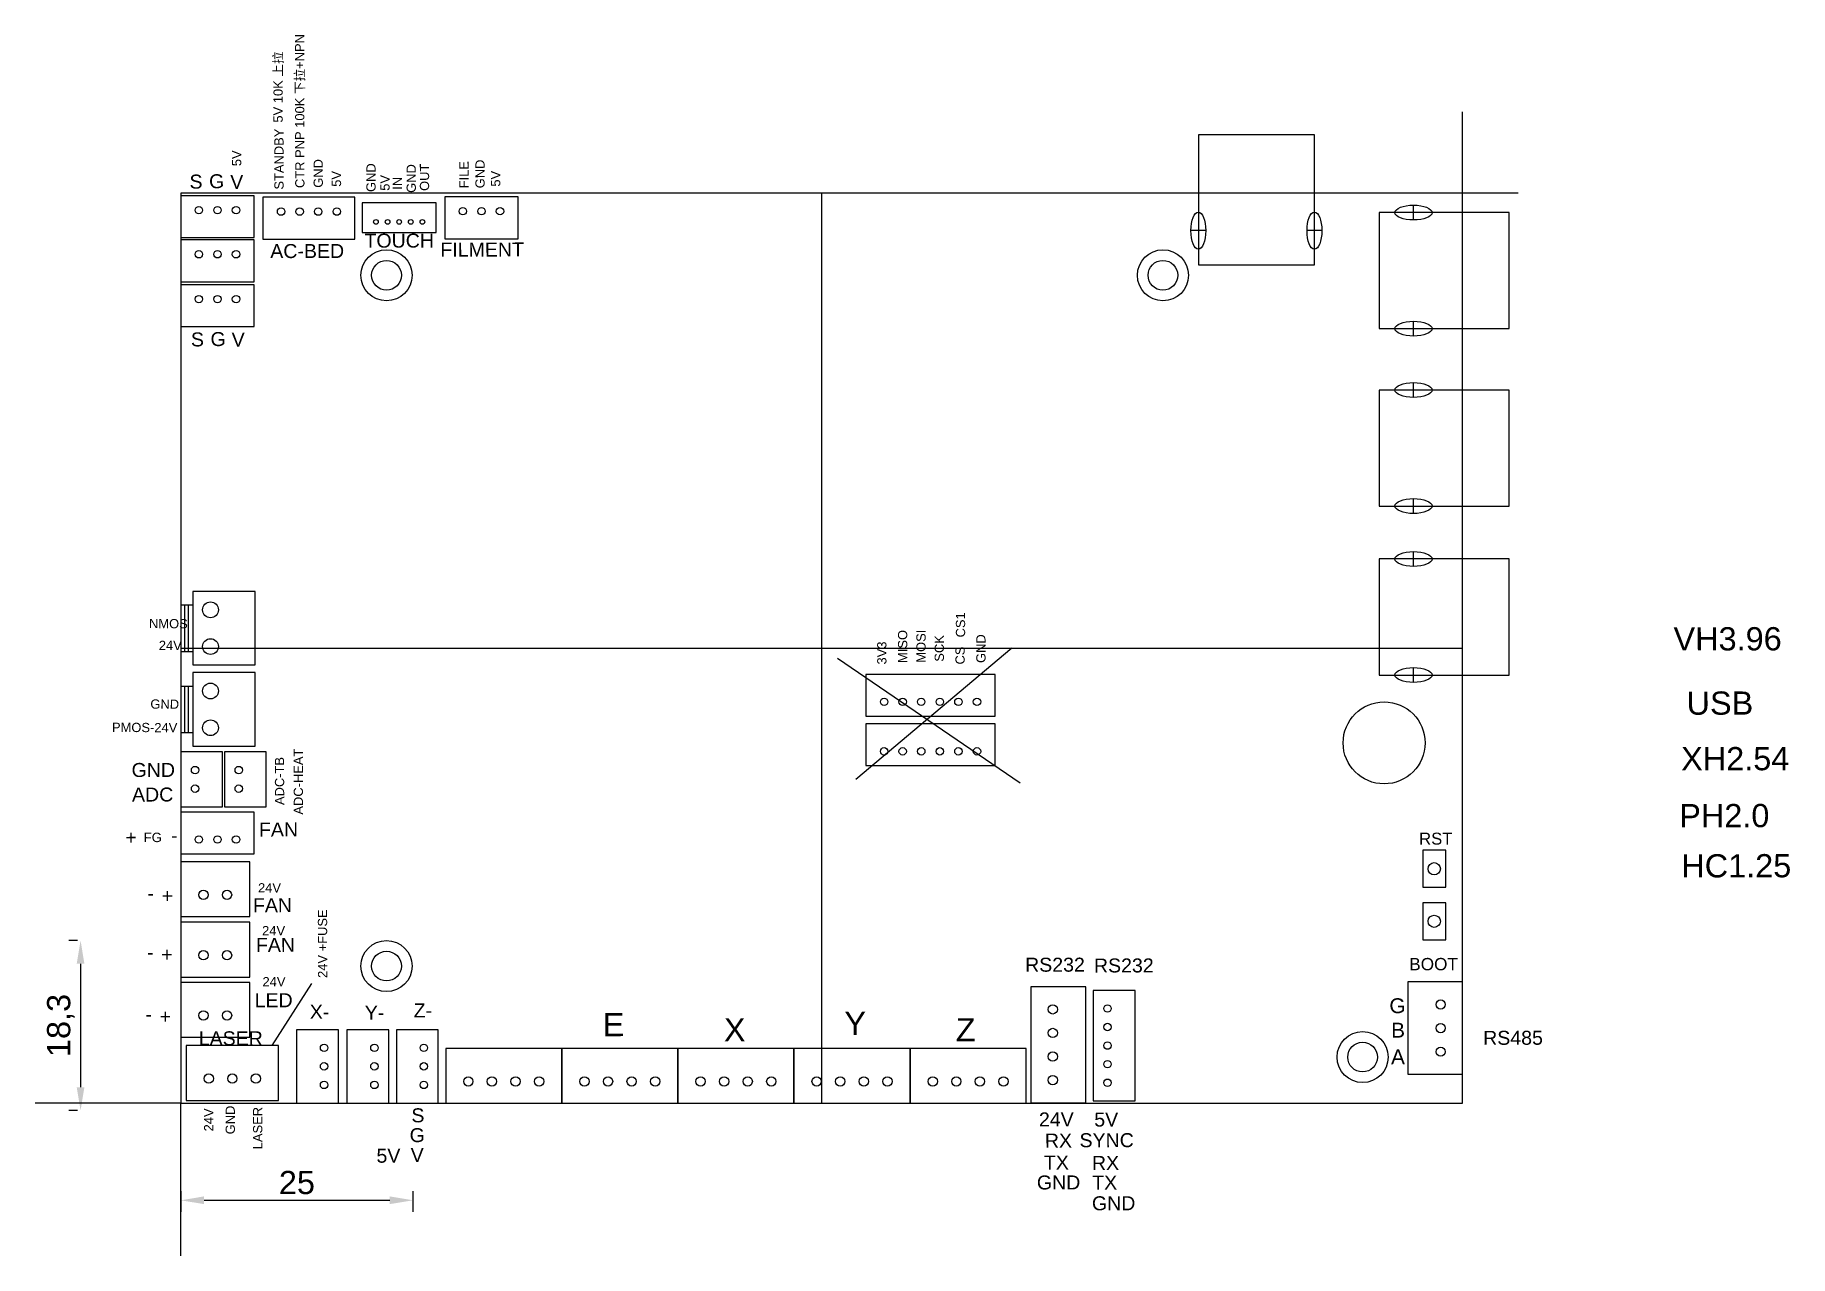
# Model space of a CAD drawing. Header units: millimetres. Extents: x -16 to 173, y -16 to 115.
import ezdxf

# ---------------------------------------------------------------- set-up
doc = ezdxf.new("R2010")
doc.units = ezdxf.units.MM
doc.styles.get("Standard").update_dxf_attribs({"font": 'arial.ttf'})
doc.dimstyles.new('ISO-25', dxfattribs={"dimtxt": 2.5, "dimasz": 2.5, "dimexe": 1.25, "dimexo": 0.625, "dimtad": 1, "dimtxsty": 'Standard', "dimcen": 2.5, "dimadec": 0, "dimazin": 0, "dimtfac": 1, "dimtmove": 0, "dimatfit": 3, "dimfxl": 1, "dimarcsym": 0})

# ---------------------------------------------------------------- blocks, each defined once
blk = doc.blocks.new('A$C41F32AFE')
at = {"color": 2}
for p, q in [((3.7, 12.5), (3.7, 14.1)), ((3.7, 0), (3.7, 1.6))]:
    blk.add_line(p, q, dxfattribs=at)
at = {"color": 41, "true_color": 0xf4ee51}
blk.add_lwpolyline([(0, 0.8), (14, 0.8), (14, 13.3), (0, 13.3)], close=True, dxfattribs=at)
at = {"color": 2}
for centre in [(3.7, 13.3), (3.7, 0.8)]:
    blk.add_ellipse(centre, major_axis=(-2, 0), ratio=0.4, dxfattribs=at)
blk = doc.blocks.new('A$C0A472FC1')
at = {"color": 6}
blk.add_lwpolyline([(0, 0), (12.5, 0), (12.5, 5.9), (0, 5.9)], close=True, dxfattribs=at)
for centre in [(2.44, 2.35), (4.98, 2.35), (7.52, 2.35), (10.06, 2.35)]:
    blk.add_circle(centre, 0.5, dxfattribs=at)
blk = doc.blocks.new('A$C1E3A7328')
at = {"color": 11, "true_color": 0xf27172}
blk.add_lwpolyline([(0, 0), (11.9, 0), (11.9, 4.5), (0, 4.5)], close=True, dxfattribs=at)
for centre in [(1.95, 1.54), (3.95, 1.54), (5.95, 1.54), (7.95, 1.54), (9.95, 1.54)]:
    blk.add_circle(centre, 0.4, dxfattribs=at)
blk = doc.blocks.new('A$C57266757')
at = {"color": 6}
for p, q in [((5.9, 9.96), (0, 9.96)), ((0, 9.96), (0, 0)), ((5.9, 0), (5.9, 9.96)), ((0, 0), (5.9, 0))]:
    blk.add_line(p, q, dxfattribs=at)
for centre in [(3.55, 7.52), (3.55, 4.98), (3.55, 2.44)]:
    blk.add_circle(centre, 0.5, dxfattribs=at)
blk = doc.blocks.new('A$C46940CF5')
at = {"color": 11, "true_color": 0xf27172}
for p, q in [((4.5, 7.9), (0, 7.9)), ((0, 7.9), (0, 0)), ((4.5, 0), (4.5, 7.9)), ((0, 0), (4.5, 0))]:
    blk.add_line(p, q, dxfattribs=at)
for centre in [(2.96, 5.95), (2.96, 3.95), (2.96, 1.95)]:
    blk.add_circle(centre, 0.4, dxfattribs=at)
blk = doc.blocks.new('A$C2F4B3D5F')
at = {"color": 11, "true_color": 0xf27172}
for p, q in [((4.5, 9.9), (0, 9.9)), ((0, 9.9), (0, 0)), ((4.5, 0), (4.5, 9.9)), ((0, 0), (4.5, 0))]:
    blk.add_line(p, q, dxfattribs=at)
for centre in [(2.96, 7.95), (2.96, 5.95), (2.96, 3.95), (2.96, 1.95)]:
    blk.add_circle(centre, 0.4, dxfattribs=at)
blk = doc.blocks.new('A$C369411B6')
blk.add_blockref('A$C2F4B3D5F', (0, 0))
blk = doc.blocks.new('A$C19363FB9')
at = {"color": 6}
for p, q in [((7.42, 5.9), (0, 5.9)), ((0, 5.9), (0, 0)), ((7.42, 0), (7.42, 5.9)), ((0, 0), (7.42, 0))]:
    blk.add_line(p, q, dxfattribs=at)
for centre in [(2.44, 2.35), (4.98, 2.35)]:
    blk.add_circle(centre, 0.5, dxfattribs=at)
blk = doc.blocks.new('A$C4E8D6DEA')
blk.add_blockref('A$C46940CF5', (0, 0))
blk = doc.blocks.new('A$C3A566247')
at = {"color": 11, "true_color": 0xf27172}
for p, q in [((5.9, 4.5), (0, 4.5)), ((0, 4.5), (0, 0)), ((5.9, 0), (5.9, 4.5)), ((0, 0), (5.9, 0))]:
    blk.add_line(p, q, dxfattribs=at)
for centre in [(1.95, 1.54), (3.95, 1.54)]:
    blk.add_circle(centre, 0.4, dxfattribs=at)
blk = doc.blocks.new('A$C4B2029D4')
at = {"color": 11, "true_color": 0xf27172}
for p, q in [((13.9, 4.5), (0, 4.5)), ((0, 4.5), (0, 0)), ((13.9, 0), (13.9, 4.5)), ((0, 0), (13.9, 0))]:
    blk.add_line(p, q, dxfattribs=at)
for centre in [(1.95, 1.54), (3.95, 1.54), (5.95, 1.54), (7.95, 1.54), (9.95, 1.54), (11.95, 1.54)]:
    blk.add_circle(centre, 0.4, dxfattribs=at)
blk = doc.blocks.new('A$C6A845D62')
at = {"color": 1}
for radius in [2.75, 1.6]:
    blk.add_circle((2.75, 2.75), radius, dxfattribs=at)
blk = doc.blocks.new('*D39')
at = {"color": 0, "lineweight": -2, "transparency": 16777216}
for p, q in [((0.02, -9.52), (0.02, -11.75)), ((2.52, -10.5), (22.52, -10.5)), ((25.02, -9.52), (25.02, -11.75))]:
    blk.add_line(p, q, dxfattribs=at)
at = {"color": 0, "transparency": 16777216}
for points in [[(2.52, -10.08), (2.52, -10.91), (0.02, -10.5)], [(22.52, -10.08), (22.52, -10.91), (25.02, -10.5)]]:
    blk.add_solid(points, dxfattribs=at)
at = {"layer": 'Defpoints', "color": 0, "transparency": 16777216}
for p in [(0.02, -8.9), (25.02, -8.9), (25.02, -10.5)]:
    blk.add_point(p, dxfattribs=at)
at = {"color": 0, "transparency": 16777216, "insert": (12.52, -8.6), "char_height": 2.5, "attachment_point": 5}
blk.add_mtext('25', dxfattribs=at)
blk = doc.blocks.new('*D40')
at = {"color": 0, "lineweight": -2, "transparency": 16777216}
for p, q in [((-11.11, 17.48), (-12.02, 17.48)), ((-10.77, 14.98), (-10.77, 1.68)), ((-11.11, -0.82), (-12.02, -0.82))]:
    blk.add_line(p, q, dxfattribs=at)
at = {"color": 0, "transparency": 16777216}
for points in [[(-11.19, 14.98), (-10.36, 14.98), (-10.77, 17.48)], [(-11.19, 1.68), (-10.36, 1.68), (-10.77, -0.82)]]:
    blk.add_solid(points, dxfattribs=at)
at = {"layer": 'Defpoints', "color": 0, "transparency": 16777216}
for p in [(-10.49, 17.48), (-10.77, -0.82), (-10.49, -0.82)]:
    blk.add_point(p, dxfattribs=at)
at = {"color": 0, "transparency": 16777216, "insert": (-12.9, 8.33), "char_height": 2.5, "attachment_point": 5, "rotation": 90}
blk.add_mtext('18,3', dxfattribs=at)
blk = doc.blocks.new('A$C05962C37')
at = {"color": 5}
for p, q in [((8, 7.92), (1.3, 7.92)), ((1.3, 7.92), (1.3, 0)), ((8, 0), (8, 7.92)), ((0, 6.46), (0, 1.46)), ((0, 6.46), (1.3, 6.46)), ((0.4, 6.46), (0.4, 1.46)), ((0.8, 6.46), (0.8, 1.46)), ((0, 1.46), (1.3, 1.46)), ((1.3, 0), (8, 0))]:
    blk.add_line(p, q, dxfattribs=at)
for centre in [(3.2, 5.94), (3.2, 1.98)]:
    blk.add_circle(centre, 0.85, dxfattribs=at)

msp = doc.modelspace()

# ---------------------------------------------------------------- linework, layer by layer
at = {"color": 3}
for p, q in [((138.018, 97.977), (138.018, 106.743)), ((144.023, 97.977), (138.018, 97.977)), ((0.018, -0.023), (-15.668, -0.023)), ((0.018, -16.489), (0.018, -0.023))]:
    msp.add_line(p, q, dxfattribs=at)
for p, q in [((69.018, 97.977), (69.018, -0.023)), ((0.018, 48.977), (138.018, 48.977)), ((70.731, 47.879), (90.38, 34.448)), ((89.515, 48.977), (72.696, 34.841)), ((9.87, 6.163), (14.124, 12.859))]:
    msp.add_line(p, q)
at = {"color": 5}
for p, q in [((8.018, 55.079), (1.318, 55.079)), ((1.318, 55.079), (1.318, 47.159)), ((8.018, 47.159), (8.018, 55.079)), ((0.018, 53.619), (0.018, 48.619)), ((0.018, 53.619), (1.318, 53.619)), ((0.418, 53.619), (0.418, 48.619)), ((0.818, 53.619), (0.818, 48.619)), ((0.018, 48.619), (1.318, 48.619)), ((1.318, 47.159), (8.018, 47.159))]:
    msp.add_line(p, q, dxfattribs=at)
at = {"color": 11, "true_color": 0xf27172}
for p, q in [((87.694, 40.817), (73.794, 40.817)), ((73.794, 40.817), (73.794, 36.317)), ((87.694, 36.317), (87.694, 40.817)), ((73.794, 36.317), (87.694, 36.317)), ((16.982, 7.877), (12.482, 7.877)), ((12.482, 7.877), (12.482, -0.023)), ((16.982, -0.023), (16.982, 7.877)), ((22.403, 7.877), (17.903, 7.877)), ((17.903, 7.877), (17.903, -0.023)), ((22.403, -0.023), (22.403, 7.877)), ((12.482, -0.023), (16.982, -0.023)), ((17.903, -0.023), (22.403, -0.023))]:
    msp.add_line(p, q, dxfattribs=at)
at = {"color": 6}
for p, q in [((132.118, 13.029), (132.118, 3.069)), ((138.018, 13.029), (132.118, 13.029)), ((138.018, 3.069), (138.018, 13.029)), ((132.118, 3.069), (138.018, 3.069))]:
    msp.add_line(p, q, dxfattribs=at)
at = {"color": 244, "true_color": 0x991b1e}
msp.add_lwpolyline([(0.018, -0.023), (138.018, -0.023), (138.018, 97.977), (0.018, 97.977)], close=True, dxfattribs=at)
at = {"color": 4}
msp.add_lwpolyline([(19.533, 93.726), (27.533, 93.726), (27.533, 96.926), (19.533, 96.926)], close=True, dxfattribs=at)
at = {"color": 3}
for points in [[(133.732, 23.211), (136.232, 23.211), (136.232, 27.211), (133.732, 27.211)], [(133.732, 17.549), (136.232, 17.549), (136.232, 21.549), (133.732, 21.549)]]:
    msp.add_lwpolyline(points, close=True, dxfattribs=at)
at = {"color": 4}
for centre in [(21.033, 94.876), (22.283, 94.876), (23.533, 94.876), (24.783, 94.876), (26.033, 94.876)]:
    msp.add_circle(centre, 0.25, dxfattribs=at)
at = {"color": 5}
for centre in [(3.218, 53.099), (3.218, 49.139)]:
    msp.add_circle(centre, 0.85, dxfattribs=at)
msp.add_circle((129.58, 38.765), 4.413)
at = {"color": 11, "true_color": 0xf27172}
for centre in [(75.744, 37.854), (77.744, 37.854), (79.744, 37.854), (81.744, 37.855), (83.744, 37.854), (85.744, 37.854), (15.445, 5.927), (20.866, 5.927), (15.445, 3.927), (20.866, 3.927), (15.445, 1.927), (20.866, 1.927)]:
    msp.add_circle(centre, 0.4, dxfattribs=at)
at = {"color": 3}
for centre in [(134.982, 25.211), (134.982, 19.549)]:
    msp.add_circle(centre, 0.658, dxfattribs=at)
at = {"color": 6}
for centre in [(135.668, 10.589), (135.668, 8.049), (135.668, 5.509)]:
    msp.add_circle(centre, 0.5, dxfattribs=at)

# ---------------------------------------------------------------- block references
for name, p, rotation in [('A$C41F32AFE', (122.879, 90.24), 90), ('A$C46940CF5', (7.918, 93.187), 90), ('A$C369411B6', (18.767, 93.03), 90), ('A$C46940CF5', (36.341, 93.068), 90), ('A$C46940CF5', (7.918, 88.433), 90), ('A$C46940CF5', (7.918, 83.604), 90), ('A$C3A566247', (0.018, 37.789), 270), ('A$C3A566247', (4.718, 37.789), 270), ('A$C4E8D6DEA', (0.018, 31.321), 270), ('A$C0A472FC1', (91.557, 12.504), 270), ('A$C1E3A7328', (98.262, 12.114), 270), ('A$C57266757', (0.59, 6.163), 270)]:
    msp.add_blockref(name, p, dxfattribs=dict(rotation=rotation))
for name, p in [('A$C41F32AFE', (129.043, 82.586)), ('A$C6A845D62', (19.419, 86.377)), ('A$C6A845D62', (103.018, 86.377)), ('A$C41F32AFE', (129.043, 63.473)), ('A$C41F32AFE', (129.043, 45.274)), ('A$C05962C37', (0.018, 38.417)), ('A$C4B2029D4', (73.793, 41.645)), ('A$C19363FB9', (0.018, 20.051)), ('A$C19363FB9', (0.018, 13.548)), ('A$C6A845D62', (19.418, 11.977)), ('A$C19363FB9', (0.018, 7.066)), ('A$C46940CF5', (23.231, -0.023)), ('A$C6A845D62', (124.518, 2.177)), ('A$C0A472FC1', (28.54, -0.047)), ('A$C0A472FC1', (41.04, -0.047)), ('A$C0A472FC1', (53.54, -0.047)), ('A$C0A472FC1', (66.04, -0.047)), ('A$C0A472FC1', (78.54, -0.047))]:
    msp.add_blockref(name, p)

# ---------------------------------------------------------------- texts
for s, height, rotation, p in [('CTR PNP 100K 下拉+NPN', 0.99566, 90.0821, (13.335, 98.524)), ('5V 10K 上拉', 0.9957, 90.0821, (10.996, 105.576)), ('STANDBY', 0.9957, 90.0821, (11.093, 98.359)), ('5V', 0.9957, 90.0821, (6.534, 100.88)), ('GND', 0.9957, 90.0821, (15.315, 98.556)), ('5V', 0.9957, 90.0821, (17.277, 98.662)), ('GND', 0.9957, 90.0821, (20.996, 98.102)), ('GND', 0.9957, 90.0821, (25.328, 98.009)), ('OUT', 0.9957, 90.0821, (26.756, 98.218)), ('FILE', 0.9957, 90.0821, (31.003, 98.493)), ('GND', 0.9957, 90.0821, (32.735, 98.503)), ('5V', 0.9957, 90.0821, (34.421, 98.679)), ('S', 1.507, 0.0821, (0.958, 98.466)), (' G', 1.5066, 0.0821, (2.482, 98.503)), ('V', 1.507, 0.0821, (5.346, 98.435)), ('5V', 0.9957, 90.0821, (22.499, 98.234)), ('IN', 0.9957, 90.0821, (23.83, 98.341)), ('TOUCH', 1.5066, 0.0821, (19.798, 92.106)), ('FILMENT', 1.5066, 0.0821, (27.969, 91.143)), ('AC-BED', 1.5066, 0.0821, (9.654, 90.984)), ('S', 1.507, 0.0821, (1.11, 81.466)), (' G', 1.5066, 0.0821, (2.634, 81.503)), ('V', 1.507, 0.0821, (5.498, 81.435)), ('NMOS', 0.9957, 359.61, (-3.404, 51.129)), ('CS1', 0.9957, 90.0821, (84.471, 50.126)), ('24V', 0.9957, 359.61, (-2.35, 48.774)), ('3V3', 0.9957, 90.0821, (75.998, 47.208)), ('MISO', 0.9957, 90.0821, (78.24, 47.374)), ('MOSI', 0.9957, 90.0821, (80.22, 47.406)), ('SCK', 0.9957, 90.0821, (82.183, 47.512)), ('GND', 0.9957, 90.0821, (86.666, 47.374)), ('CS', 0.9957, 90.0821, (84.424, 47.208)), ('GND', 0.9957, 359.61, (-3.256, 42.454)), ('PMOS-24V', 0.9957, 359.61, (-7.392, 39.95)), ('ADC-HEAT', 0.9957, 90.0821, (13.177, 31.04)), ('GND', 1.5066, 0.0821, (-5.28, 35.094)), ('ADC-TB', 0.9957, 90.0821, (11.154, 32.073)), ('ADC', 1.5066, 0.0821, (-5.234, 32.448)), ('+', 1.507, 0.0821, (-5.953, 27.841)), ('FG', 1.0115, 359.61, (-3.98, 28.091)), ('-', 1.507, 0.0821, (-1.014, 28.049)), ('FAN', 1.5066, 0.0821, (8.44, 28.682)), ('RST', 1.2858, 0.12255, (133.347, 27.807)), ('+', 1.507, 0.0821, (-2.033, 21.556)), ('24V', 0.9957, 359.61, (8.328, 22.661)), ('-', 1.507, 0.0821, (-3.566, 21.809)), ('FAN', 1.5066, 0.0821, (7.787, 20.53)), ('24V', 0.9957, 359.61, (8.77, 18.051)), ('24V +FUSE', 0.9957, 90.0821, (15.784, 13.45)), ('FAN', 1.5066, 0.0821, (8.109, 16.257)), ('-', 1.507, 0.0821, (-3.622, 15.473)), ('+', 1.507, 0.0821, (-2.089, 15.22)), ('RS232', 1.5066, 0.0821, (90.925, 14.117)), ('RS232', 1.5066, 0.0821, (98.337, 14.035)), ('BOOT', 1.3249, 0.0821, (132.287, 14.273)), ('24V', 0.9957, 359.61, (8.814, 12.553)), ('LED', 1.5066, 0.0821, (7.972, 10.289)), ('-', 1.507, 0.0821, (-3.792, 8.797)), ('+', 1.507, 0.0821, (-2.259, 8.543)), ('X-', 1.5066, 0.0821, (13.91, 9.049)), (' Y-', 1.5066, 0.0821, (19.245, 8.954)), (' Z-', 1.5066, 0.0821, (24.504, 9.194)), ('E', 2.5, 0.0821, (45.441, 7.176)), ('Y', 2.5, 0.0821, (71.47, 7.314)), ('G', 1.6, 0.0821, (130.148, 9.657)), ('LASER', 1.5066, 0.0821, (1.954, 6.189)), ('X', 2.5, 0.0821, (58.497, 6.614)), ('Z', 2.5, 0.0821, (83.458, 6.614)), ('B', 1.6, 0.0821, (130.34, 7.027)), ('RS485', 1.5066, 0.0821, (140.244, 6.245)), ('A', 1.6, 0.0821, (130.328, 4.152)), ('24V', 0.9957, 90.0821, (3.523, -3.077)), ('GND', 0.9957, 90.0821, (5.843, -3.391)), ('LASER', 0.9957, 90.0821, (8.799, -5.003)), ('S', 1.507, 0.0821, (24.85, -2.101)), ('24V', 1.5066, 0.0821, (92.418, -2.543)), ('5V', 1.5066, 0.0821, (98.374, -2.557)), (' G', 1.5066, 0.0821, (24.075, -4.236)), (' RX', 1.5066, 0.0821, (92.473, -4.824)), (' SYNC', 1.5066, 0.0821, (96.202, -4.783)), ('5V', 1.5066, 0.0821, (21.089, -6.451)), ('V', 1.507, 0.0821, (24.774, -6.378)), (' TX', 1.5066, 0.0821, (92.362, -7.19)), (' RX', 1.5066, 0.0821, (97.539, -7.232)), ('GND', 1.5066, 0.0821, (92.195, -9.332)), ('TX', 1.5066, 0.0821, (98.151, -9.347)), ('GND', 1.5066, 0.0821, (98.124, -11.575))]:
    msp.add_text(s, height=height, rotation=rotation).set_placement(p)
at = {"color": 5}
msp.add_text('VH3.96', height=2.5, rotation=0.0821, dxfattribs=at).set_placement((160.743, 48.718))
at = {"color": 2}
msp.add_text('USB', height=2.5, rotation=0.0821, dxfattribs=at).set_placement((162.149, 41.797))
at = {"color": 6}
msp.add_text('XH2.54', height=2.5, rotation=0.0821, dxfattribs=at).set_placement((161.563, 35.808))
at = {"color": 11, "true_color": 0xf27172}
msp.add_text('PH2.0', height=2.5, rotation=0.0821, dxfattribs=at).set_placement((161.358, 29.676))
at = {"color": 4}
msp.add_text('HC1.25', height=2.5, rotation=0.0821, dxfattribs=at).set_placement((161.579, 24.272))

# ---------------------------------------------------------------- dimensions: what is measured, and where the dimension line sits
dim = msp.add_linear_dim(base=(-10.774, -0.82), p1=(-10.489, 17.477), p2=(-10.489, -0.82), angle=90, dimstyle='ISO-25')
dim.commit()
dim.dimension.update_dxf_attribs({"geometry": '*D40', "text_midpoint": (-12.901, 8.329)})
dim = msp.add_linear_dim(base=(25.018, -10.498), p1=(0.018, -8.899), p2=(25.018, -8.899), dimstyle='ISO-25')
dim.commit()
dim.dimension.update_dxf_attribs({"geometry": '*D39', "text_midpoint": (12.518, -8.597)})

doc.saveas('drawing.dxf')
